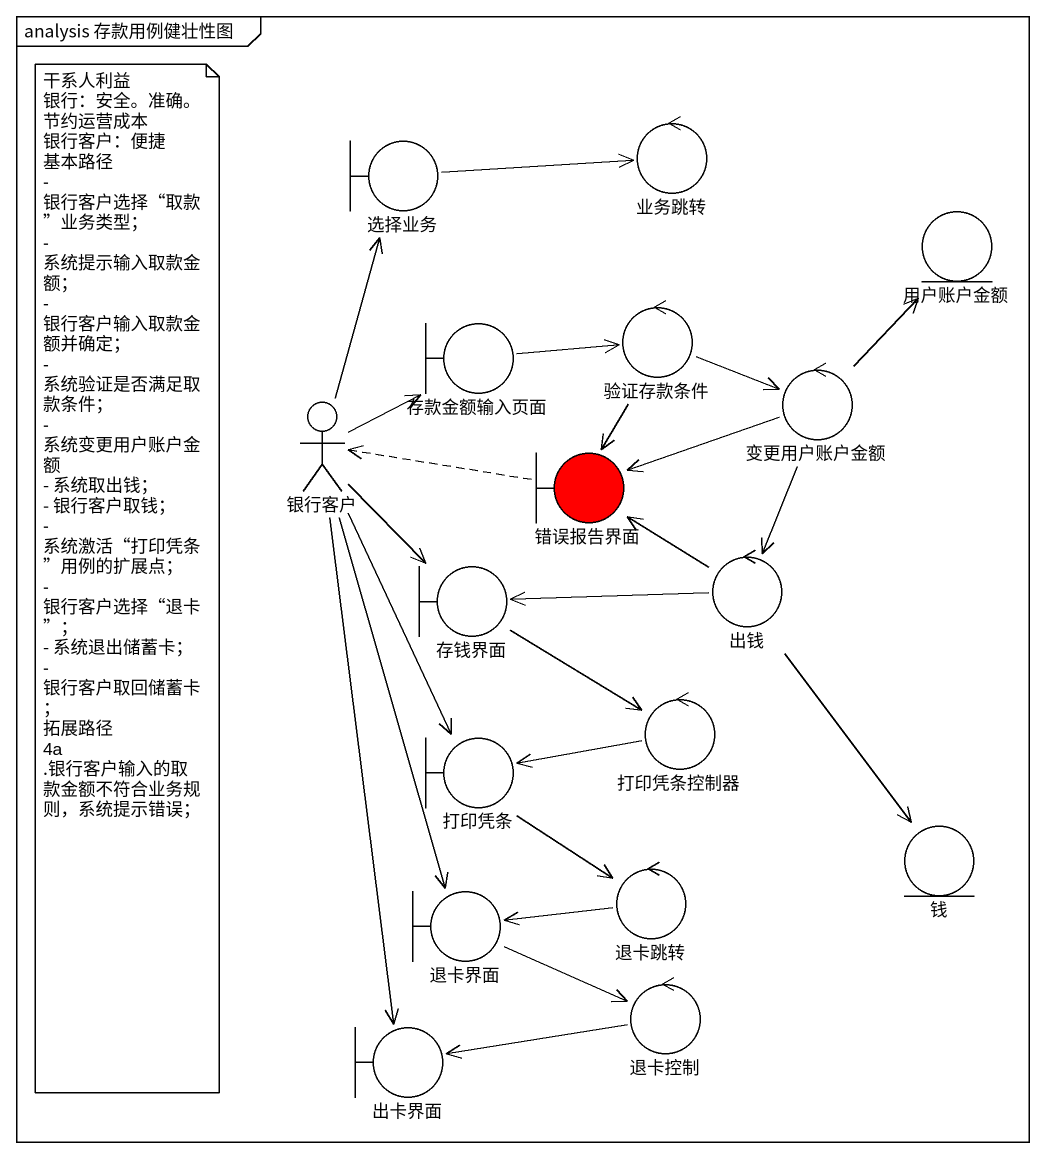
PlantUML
@startuml
mainframe analysis 存款用例健壮性图
boundary 选择业务
control 业务跳转
entity 用户账户金额
boundary 存款金额输入页面
control 验证存款条件
control 变更用户账户金额
actor 银行客户
boundary 错误报告界面 #FF0000
boundary 存钱界面
control 出钱
boundary 打印凭条
control 打印凭条控制器
control 退卡跳转
entity 钱
boundary 退卡界面
control 退卡控制
boundary 出卡界面
选择业务 -right-> 业务跳转
存款金额输入页面 -right-> 验证存款条件
验证存款条件 -right-> 变更用户账户金额
验证存款条件 --> 错误报告界面
变更用户账户金额 -up-> 用户账户金额
变更用户账户金额 -left-> 错误报告界面
变更用户账户金额 --> 出钱
银行客户 -up-> 选择业务
银行客户 -up-> 存款金额输入页面
银行客户 --> 存钱界面
银行客户 --> 打印凭条
银行客户 --> 退卡界面
银行客户 --> 出卡界面
错误报告界面 .left.> 银行客户
存钱界面 --> 打印凭条控制器
出钱 -up-> 错误报告界面
出钱 -left-> 存钱界面
出钱 --> 钱
打印凭条 --> 退卡跳转
打印凭条控制器 -left-> 打印凭条
退卡跳转 -left-> 退卡界面
退卡界面 -right-> 退卡控制
退卡控制 -left-> 出卡界面
note as N1
  干系人利益
  银行：安全。准确。节约运营成本
  银行客户：便捷
  基本路径
  - 银行客户选择“取款”业务类型；
  - 系统提示输入取款金额；
  - 银行客户输入取款金额并确定；
  - 系统验证是否满足取款条件；
  - 系统变更用户账户金额
  - 系统取出钱；
  - 银行客户取钱；
  - 系统激活“打印凭条”用例的扩展点；
  - 银行客户选择“退卡”；
  - 系统退出储蓄卡；
  - 银行客户取回储蓄卡；
  拓展路径
  4a .银行客户输入的取款金额不符合业务规则，系统提示错误；
end note
@enduml
